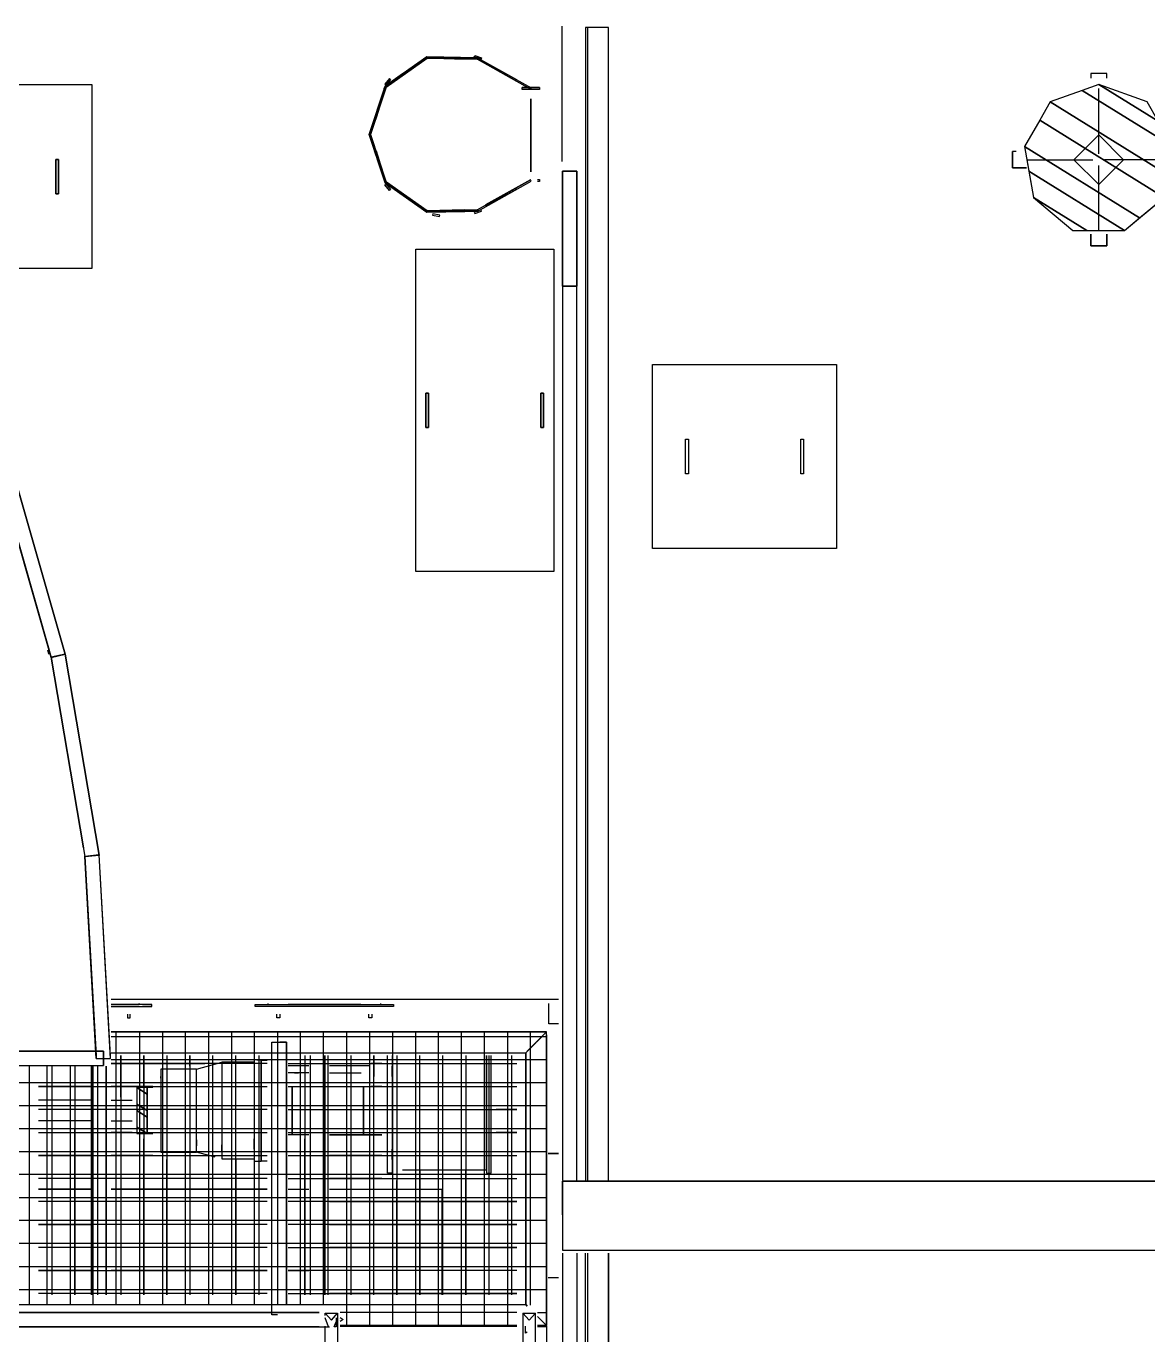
# Model space of a CAD drawing. Extents: x -57244 to 324435, y 15553 to 159369.
# Drawn here: x 73125 to 77999, y 43156 to 48844 of the extents above; entities that cross this region are included whole.
import ezdxf

# ---------------------------------------------------------------- set-up
doc = ezdxf.new("R2010")
doc.units = 0
doc.header["$LTSCALE"] = 2000
doc.header["$MEASUREMENT"] = 0
doc.layers.add('BASE', color=253, linetype='CONTINUOUS')

msp = doc.modelspace()

# ---------------------------------------------------------------- linework, layer by layer
at = {"layer": 'BASE', "linetype": 'Continuous'}
for p, q in [((75452.1, 48844.1), (75452.1, 48256.5)), ((75656.1, 48839), (75556.1, 48839)), ((75086.8, 48705.9), (74986.1, 48708.2)), ((75257.3, 48610.9), (75087.3, 48705.7)), ((74703.3, 48616.2), (74683.2, 48592.3)), ((74708.1, 48612.2), (74688, 48588.2)), ((75356.1, 48577.9), (75281.1, 48577.9)), ((77996.6, 48514.6), (77786.1, 48591.2)), ((75318.6, 48527.7), (75318.6, 48211.3)), ((75318.6, 48527.7), (75318.6, 48211.3)), ((75318.6, 48211.3), (75318.6, 48527.7)), ((75318.6, 48211.3), (75318.6, 48527.7)), ((75318.6, 48211.3), (75318.6, 48527.7)), ((75318.6, 48211.3), (75318.6, 48527.7)), ((75318.6, 48211.3), (75318.6, 48527.7)), ((75318.6, 48527.7), (75318.6, 48211.3)), ((77786.1, 48288.7), (77786.1, 48573.2)), ((74636.6, 48437.3), (74651.5, 48482.5)), ((74636.6, 48437.3), (74651.5, 48482.5)), ((74651.5, 48482.5), (74636.6, 48437.3)), ((74636.6, 48437.3), (74651.5, 48482.5)), ((74657.8, 48482.5), (74642.8, 48437.3)), ((74642.8, 48437.3), (74657.8, 48482.5)), ((74654, 48256.5), (74639, 48301.7)), ((74645.3, 48301.7), (74660.2, 48256.5)), ((74660.2, 48256.5), (74645.3, 48301.7)), ((77476.6, 48263.7), (77761.1, 48263.7)), ((77786.1, 47954.2), (77786.1, 48238.7)), ((78095.6, 48263.7), (77811.1, 48263.7)), ((75084.3, 48046.2), (75317.1, 48176)), ((75356.1, 48177.9), (75356.1, 48168.6)), ((74689.8, 48166.8), (74867.4, 48041.4)), ((74708.1, 48134.3), (74703.3, 48130.3)), ((75257.3, 48142.7), (75121.7, 48067.1)), ((75257.3, 48142.7), (75121.7, 48067.1)), ((75257.3, 48135.5), (75121.7, 48059.9)), ((75257.3, 48135.5), (75121.7, 48059.9)), ((77898.1, 47956), (78069.7, 48100)), ((75455.8, 47713.7), (75518.3, 47713.7)), ((75455.8, 47713.7), (75455.8, 43827.3)), ((75518.3, 47713.7), (75483.3, 47713.7)), ((73233.7, 46100.8), (72991.4, 46945.7)), ((73294.6, 46114.7), (73050.4, 46966.2)), ((73233.6, 46101.2), (73380.1, 45234.6)), ((73233.6, 46101), (73233.7, 46100.8)), ((73442.2, 45241.6), (73294.5, 46115.1)), ((73294.6, 46114.9), (73294.5, 46115.1)), ((73429.1, 44357.5), (73380.1, 45235)), ((73380.1, 45234.8), (73380.1, 45234.6)), ((73491.6, 44357.5), (73442.2, 45242)), ((73442.2, 45242), (73442.2, 45241.7)), ((75438.1, 44613.7), (73494.7, 44613.7)), ((75438.1, 44613.7), (73494.7, 44613.7)), ((73670.6, 44592.7), (73630.3, 44592.7)), ((74120.6, 44592.7), (74172.6, 44592.7)), ((74579.4, 44592.7), (74263, 44592.7)), ((74669.8, 44592.7), (74720.6, 44592.7)), ((73670.6, 44583.7), (73630.3, 44583.7)), ((73494.7, 44473.2), (75386.6, 44473.2)), ((75386.6, 44473.2), (73494.7, 44473.2)), ((73494.7, 44452.8), (75386.6, 44452.8)), ((73516.7, 43285), (73516.7, 44473.2)), ((73616.7, 44473.2), (73616.7, 43285)), ((73716.7, 44473.2), (73716.7, 43285)), ((73816.7, 43285), (73816.7, 44473.2)), ((73916.7, 44473.2), (73916.7, 43285)), ((74016.7, 44473.2), (74016.7, 43285)), ((74116.7, 43285), (74116.7, 44473.2)), ((74192.4, 43242.7), (74192.4, 44427.7)), ((74216.7, 44473.2), (74216.7, 43285)), ((74226.6, 44427.7), (74256.4, 44427.7)), ((74256.4, 43285), (74256.4, 44427.7)), ((74316.7, 43285), (74316.7, 44473.2)), ((74416.7, 43285), (74416.7, 44473.2)), ((74516.7, 44473.2), (74516.7, 43192.7)), ((74616.7, 44473.2), (74616.7, 43192.7)), ((74716.7, 44473.2), (74716.7, 43192.7)), ((74816.7, 44473.2), (74816.7, 43192.7)), ((74916.7, 43192.7), (74916.7, 44473.2)), ((75016.7, 43192.7), (75016.7, 44473.2)), ((75116.7, 43192.7), (75116.7, 44473.2)), ((75216.7, 44473.2), (75216.7, 43192.7)), ((75295.6, 44382.2), (75386.6, 44473.2)), ((75295.6, 44382.2), (75373.4, 44460.1)), ((75338.4, 44425.1), (75302.5, 44389.2)), ((75338.4, 44425.1), (75302.5, 44389.2)), ((75338.4, 44425.1), (75302.5, 44389.2)), ((75302.5, 44389.2), (75338.4, 44425.1)), ((75316.7, 43285), (75316.7, 44473.2)), ((75386.6, 44473.2), (75343.7, 44430.4)), ((75386.6, 43192.7), (75386.6, 44473.2)), ((75386.6, 43197.2), (75386.6, 44460.1)), ((75386.6, 44460.1), (75386.6, 43197.2)), ((73494.7, 44382.2), (74172.6, 44382.2)), ((73494.7, 44382.2), (74172.6, 44382.2)), ((73536.2, 44188.9), (73536.2, 44369.7)), ((73536.2, 44369.7), (73536.2, 43330.2)), ((73636.2, 44234.1), (73636.2, 44369.7)), ((73636.2, 44369.7), (73636.2, 43330.2)), ((73736.2, 44369.7), (73736.2, 44324.5)), ((73736.2, 44369.7), (73736.2, 43330.2)), ((73836.2, 44324.5), (73836.2, 44369.7)), ((73836.2, 44369.7), (73836.2, 43330.2)), ((73936.2, 43330.2), (73936.2, 44369.7)), ((74036.2, 43330.2), (74036.2, 44369.7)), ((74136.2, 44369.7), (74136.2, 43330.2)), ((74217.8, 44382.2), (75257.3, 44382.2)), ((74217.8, 44382.2), (75257.3, 44382.2)), ((74336.2, 44369.7), (74336.2, 43330.2)), ((74359.1, 44369.7), (74359.1, 43330.2)), ((74423.1, 43330.2), (74423.1, 44369.7)), ((74423.1, 43330.2), (74423.1, 44369.7)), ((74423.1, 44369.7), (74423.1, 43330.2)), ((74436.2, 44369.7), (74436.2, 43330.2)), ((74536.2, 44369.7), (74536.2, 43330.2)), ((74636.2, 44369.7), (74636.2, 44279.3)), ((74636.2, 43330.2), (74636.2, 44369.7)), ((74736.2, 44369.7), (74736.2, 43330.2)), ((74836.2, 43330.2), (74836.2, 44369.7)), ((74936.2, 43330.2), (74936.2, 44369.7)), ((75036.2, 44369.7), (75036.2, 43330.2)), ((75136.2, 44369.7), (75136.2, 43330.2)), ((75236.2, 43330.2), (75236.2, 44369.7)), ((75236.2, 43330.2), (75236.2, 44369.7)), ((75295.6, 44382.2), (75295.6, 43288.2)), ((73139.7, 43285), (73139.7, 44324.5)), ((73139.7, 43285), (73139.7, 44324.5)), ((73216.7, 43285), (73216.7, 44324.5)), ((73236.2, 44324.5), (73236.2, 44188.9)), ((73236.2, 44324.5), (73236.2, 43330.2)), ((73316.7, 44324.5), (73316.7, 43285)), ((73336.2, 44324.5), (73336.2, 44188.9)), ((73336.2, 44324.5), (73336.2, 43330.2)), ((73409.1, 44324.5), (73409.1, 43330.2)), ((73409.1, 43330.2), (73409.1, 44324.5)), ((73409.1, 43330.2), (73409.1, 44324.5)), ((73409.1, 44324.5), (73409.1, 43330.2)), ((73416.7, 43285), (73416.7, 44324.5)), ((73436.2, 43330.2), (73436.2, 44324.5)), ((73473.1, 43330.2), (73473.1, 44324.5)), ((73473.1, 44324.5), (73473.1, 43330.2)), ((73473.1, 43330.2), (73473.1, 44324.5)), ((73494.7, 44352.8), (75386.6, 44352.8)), ((73494.7, 44335.4), (73901.4, 44335.4)), ((74172.6, 44335.4), (73494.7, 44335.4)), ((73865.5, 44258), (73865.5, 44310.7)), ((73975.5, 44340.7), (73975.5, 44279.2)), ((74145.5, 44306.6), (74145.5, 44350.1)), ((74145.5, 44350.1), (74172.6, 44350.1)), ((74263, 44335.4), (75257.3, 44335.4)), ((74669.8, 44335.4), (74624.6, 44335.4)), ((75166.9, 44335.4), (75257.3, 44335.4)), ((72138.8, 44252.8), (75386.6, 44252.8)), ((73710.5, 44271.5), (73710.5, 44279.3)), ((74290.9, 44295.7), (74308.2, 44295.7)), ((74579.4, 44295.7), (74580.2, 44295.7)), ((73404.3, 44235.4), (73178.3, 44235.4)), ((73178.3, 44235.4), (74172.6, 44235.4)), ((73675.5, 44235.4), (73494.7, 44235.4)), ((74263, 44235.4), (75257.3, 44235.4)), ((74443.8, 44235.7), (74489, 44235.7)), ((74669.8, 44235.7), (74624.6, 44235.7)), ((75166.9, 44235.4), (75257.3, 44235.4)), ((72093.6, 44152.8), (75386.6, 44152.8)), ((73404.3, 44175.7), (73178.3, 44175.7)), ((73494.7, 44175.7), (73585.1, 44175.7)), ((74172.6, 44135.4), (73178.3, 44135.4)), ((73404.3, 44085.7), (73178.3, 44085.7)), ((73494.7, 44085.7), (73585.1, 44085.7)), ((74263, 44135.4), (75257.3, 44135.4)), ((75257.3, 44135.4), (75166.9, 44135.4)), ((72093.6, 44052.8), (75386.6, 44052.8)), ((73178.3, 44035.4), (73404.3, 44035.4)), ((73178.3, 44035.4), (74172.6, 44035.4)), ((73236.2, 44053.3), (73236.2, 43330.2)), ((73336.2, 43330.2), (73336.2, 44053.3)), ((73585.1, 44035.4), (73494.7, 44035.4)), ((73536.2, 44053.3), (73536.2, 43330.2)), ((74263, 44035.4), (75257.3, 44035.4)), ((74353.4, 44025.7), (74263, 44025.7)), ((74443.8, 44025.7), (74669.8, 44025.7)), ((75257.3, 44035.4), (75166.9, 44035.4)), ((73636.2, 43330.2), (73636.2, 44008.1)), ((73865.5, 44003.5), (73865.5, 43977.1)), ((73975.5, 43951.5), (73975.5, 43982.2)), ((74336.2, 43330.2), (74336.2, 44008.1)), ((74536.2, 44008.1), (74536.2, 43330.2)), ((74636.2, 43330.2), (74636.2, 44008.1)), ((72093.6, 43952.8), (75386.6, 43952.8)), ((73404.3, 43935.4), (73178.3, 43935.4)), ((73178.3, 43935.4), (74172.6, 43935.4)), ((73675.5, 43935.4), (73494.7, 43935.4)), ((73736.2, 43330.2), (73736.2, 43917.7)), ((73836.2, 43917.7), (73836.2, 43330.2)), ((73936.2, 43330.2), (73936.2, 43917.7)), ((74036.2, 43917.7), (74036.2, 43330.2)), ((74172.6, 43911.4), (74145.5, 43911.4)), ((74263, 43935.4), (74353.4, 43935.4)), ((74263, 43935.4), (75257.3, 43935.4)), ((74669.8, 43935.4), (74443.8, 43935.4)), ((75166.9, 43935.4), (75257.3, 43935.4)), ((75392.9, 43943.7), (75438.1, 43943.7)), ((75438.1, 43943.7), (75392.9, 43943.7)), ((74136.2, 43872.5), (74136.2, 43330.2)), ((74715.5, 43872.5), (74715.5, 43858.2)), ((74836.2, 43872.5), (74836.2, 43330.2)), ((74936.2, 43330.2), (74936.2, 43872.5)), ((75036.2, 43330.2), (75036.2, 43872.5)), ((75136.2, 43872.5), (75136.2, 43330.2)), ((75386.6, 43852.8), (72093.6, 43852.8)), ((73404.3, 43835.4), (73178.3, 43835.4)), ((74172.6, 43835.4), (73178.3, 43835.4)), ((74172.6, 43835.4), (73494.7, 43835.4)), ((74263, 43835.4), (74353.4, 43835.4)), ((74263, 43835.4), (75257.3, 43835.4)), ((74669.8, 43835.4), (74443.8, 43835.4)), ((74736.2, 43330.2), (74736.2, 43827.3)), ((74760.2, 43835.4), (75257.3, 43835.4)), ((75456.1, 43823.7), (82976.1, 43823.7)), ((75456.1, 43678.5), (75456.1, 43823.7)), ((72093.6, 43752.8), (75386.6, 43752.8)), ((73404.3, 43788.7), (73178.3, 43788.7)), ((73178.3, 43788.7), (73404.3, 43788.7)), ((74172.6, 43788.7), (73494.7, 43788.7)), ((73494.7, 43788.7), (74172.6, 43788.7)), ((74263, 43788.7), (74353.4, 43788.7)), ((74263, 43788.7), (74353.4, 43788.7)), ((73404.3, 43735.4), (73178.3, 43735.4)), ((74172.6, 43735.4), (73178.3, 43735.4)), ((74172.6, 43735.4), (73494.7, 43735.4)), ((74353.4, 43735.4), (74263, 43735.4)), ((75257.3, 43735.4), (74263, 43735.4)), ((74443.8, 43735.4), (75257.3, 43735.4)), ((75386.6, 43652.8), (72048.4, 43652.8)), ((73178.3, 43635.4), (73404.3, 43635.4)), ((74172.6, 43635.4), (73178.3, 43635.4)), ((74172.6, 43635.4), (73494.7, 43635.4)), ((74353.4, 43635.4), (74263, 43635.4)), ((75257.3, 43635.4), (74263, 43635.4)), ((74443.8, 43635.4), (75257.3, 43635.4)), ((75456.1, 43669), (75456.1, 43523.7)), ((75386.6, 43552.8), (72048.4, 43552.8)), ((73404.3, 43535.4), (73178.3, 43535.4)), ((74172.6, 43535.4), (73178.3, 43535.4)), ((74172.6, 43535.4), (73494.7, 43535.4)), ((74263, 43535.4), (74353.4, 43535.4)), ((74263, 43535.4), (75257.3, 43535.4)), ((75257.3, 43535.4), (74443.8, 43535.4)), ((75456.1, 43523.7), (82976.1, 43523.7)), ((75455.8, 43511), (75455.8, 39985.7)), ((75455.8, 43511), (75455.8, 39985.7)), ((75518.3, 43511), (75518.3, 39985.7)), ((75556.1, 39985.7), (75556.1, 43511)), ((75566.1, 39985.7), (75566.1, 43511)), ((75656.1, 39985.7), (75656.1, 43511)), ((75656.1, 43511), (75656.1, 39985.7)), ((72048.4, 43452.8), (75386.6, 43452.8)), ((73404.3, 43435.4), (73178.3, 43435.4)), ((73178.3, 43435.4), (74172.6, 43435.4)), ((74172.6, 43435.4), (73494.7, 43435.4)), ((74263, 43435.4), (74353.4, 43435.4)), ((75257.3, 43435.4), (74263, 43435.4)), ((75257.3, 43435.4), (74443.8, 43435.4)), ((75438.1, 43403.7), (75392.9, 43403.7)), ((72048.4, 43352.8), (75386.6, 43352.8)), ((73133.1, 43288.2), (75295.6, 43288.2)), ((73404.3, 43335.4), (73178.3, 43335.4)), ((74172.6, 43335.4), (73178.3, 43335.4)), ((74172.6, 43335.4), (73494.7, 43335.4)), ((74263, 43335.4), (74353.4, 43335.4)), ((74263, 43335.4), (75257.3, 43335.4)), ((75257.3, 43335.4), (74443.8, 43335.4)), ((75295.6, 43288.2), (75302.5, 43281.3)), ((75295.6, 43288.2), (75302.5, 43281.3)), ((75302.5, 43281.3), (75295.6, 43288.2)), ((71958, 43254), (74398.6, 43254)), ((74217.8, 43242.7), (74192.4, 43242.7)), ((74424, 43250.3), (74478.1, 43250.3)), ((74471.8, 43230.3), (74471.8, 43191.5)), ((75257.3, 43252.8), (74489, 43252.8)), ((75347.7, 43252.8), (75386.6, 43252.8)), ((75386.6, 43197.2), (75347.7, 43236.1)), ((75347.7, 43236.1), (75386.6, 43197.2)), ((75347.7, 43236.1), (75386.6, 43197.2)), ((75386.6, 43197.2), (75347.7, 43236.1)), ((74398.6, 43191.5), (71921.1, 43191.5)), ((74489, 43197.2), (75257.3, 43197.2)), ((75257.3, 43197.2), (74489, 43197.2)), ((74489, 43197.2), (75257.3, 43197.2)), ((75257.3, 43192.7), (74489, 43192.7)), ((75347.7, 43192.7), (75386.6, 43192.7)), ((75386.6, 43194.6), (75386.6, 39940.5)), ((75386.6, 43194.6), (75386.6, 39940.5)), ((75386.6, 43194.6), (75386.6, 39940.5)), ((75386.6, 43194.6), (75386.6, 42567.7))]:
    msp.add_line(p, q, dxfattribs=at)
for points in [[(75566.1, 43827.3), (75566.1, 48839), (75556.1, 48839), (75556.1, 43827.3)], [(75656.1, 43827.3), (75656.1, 48839), (75566.1, 48839)], [(74684.8, 48163.1), (74615.5, 48373.2), (74684.8, 48583.4), (74865.6, 48711), (75086.8, 48705.9)], [(74621.7, 48373.2), (74689.8, 48579.7), (74867.4, 48705)], [(75086.8, 48705.9), (74865.6, 48711), (74684.8, 48583.4), (74865.6, 48711), (75086.8, 48705.9), (75084.7, 48700.1)], [(74986.1, 48708.2), (75086.8, 48705.9), (75084.7, 48700.1)], [(74986.1, 48708.2), (75086.8, 48705.9), (75084.7, 48700.1), (74986.1, 48702.3), (75084.7, 48700.1)], [(75101.6, 48700.7), (75072.1, 48711.2), (75074.2, 48717.1), (75103.7, 48706.6)], [(75257.3, 48603.8), (75084.3, 48700.3), (75087.3, 48705.7), (75087.3, 48705.7), (75257.3, 48610.9)], [(74760.2, 48636.6), (74684.8, 48583.4), (74681.3, 48572.9)], [(74760.2, 48636.6), (74684.8, 48583.4), (74681.3, 48572.9)], [(74681.3, 48572.9), (74684.8, 48583.4), (74760.2, 48636.6), (74684.8, 48583.4), (74681.3, 48572.9)], [(77821, 48618.1), (77821, 48638.2), (77751.1, 48638.2), (77751.1, 48618.1)], [(72609.6, 48030.6), (72609.6, 48590.2), (73409.6, 48590.2), (73409.6, 47790.2), (72726.4, 47790.2)], [(72609.6, 48030.6), (72609.6, 48590.2), (73409.6, 48590.2), (73409.6, 47790.2), (72726.4, 47790.2)], [(74687.6, 48572.9), (74689.8, 48579.7), (74687.6, 48572.9)], [(74760.2, 48629.3), (74689.8, 48579.7), (74760.2, 48629.3)], [(77426.7, 48298.7), (77411.6, 48298.7), (77411.6, 48228.7), (77471.9, 48228.7)], [(77471.9, 48228.7), (77411.6, 48228.7), (77411.6, 48298.7)], [(77463.5, 48320.6), (77502.4, 48100), (77674, 47956)], [(75087.3, 48040.7), (75087.3, 48040.7), (75320.1, 48170.5), (75317.1, 48176), (75317, 48176), (75121.7, 48067.1)], [(75347.7, 48177.9), (75356.1, 48177.9), (75356.1, 48168.6), (75347.7, 48168.6)], [(75518.3, 47713.7), (75518.3, 48213.7), (75455.8, 48213.7), (75455.8, 47714.2)], [(75031.3, 48039.2), (74865.6, 48035.5), (74684.8, 48163.1), (74683.8, 48166.1), (74684.8, 48163.1), (74865.6, 48035.5), (75031.3, 48039.2)], [(74865.6, 48035.5), (74684.8, 48163.1), (74683.8, 48166.1)], [(75031.3, 48045.2), (74867.4, 48041.4), (74690.7, 48166.1), (74867.4, 48041.4), (75031.3, 48045.2)], [(75031.3, 48045.2), (74867.4, 48041.4), (74690.7, 48166.1), (74867.4, 48041.4), (75031.3, 48045.2)], [(75086.8, 48040.5), (74865.6, 48035.5), (75086.8, 48040.5), (75084.7, 48046.4), (74867.4, 48041.4), (75084.7, 48046.4)], [(74922.7, 48022.8), (74891.9, 48028.2), (74890.8, 48022.1), (74921.6, 48016.6)], [(75074.2, 48029.4), (75103.7, 48039.9), (75101.6, 48045.8)], [(75084.3, 48046.2), (75084.3, 48046.2), (75087.3, 48040.7)], [(77821.1, 47940.2), (77821.1, 47889.2), (77751.1, 47889.2), (77751.1, 47940.2)], [(77751.1, 47940.2), (77751.1, 47889.2), (77821.1, 47889.2), (77821.1, 47940.2)], [(75518.3, 43827.3), (75518.3, 47713.7), (75455.8, 47713.7), (75455.8, 43827.3)], [(72991.4, 46945.7), (73224.6, 46132.3), (72991.4, 46945.7), (73050.4, 46966.2), (73294.6, 46114.7), (73268.7, 46108.8)], [(73233.6, 46101.2), (73373.5, 45273.6), (73233.6, 46101.2), (73294.5, 46115.1), (73442.2, 45241.6), (73404.3, 45237.4)], [(73490.9, 44369.7), (73442.2, 45242), (73380.1, 45235), (73428.4, 44369.7), (73380.1, 45235)], [(73615.6, 44595.7), (73615.6, 44592.7), (73494.7, 44592.7)], [(73494.7, 44592.7), (73615.6, 44592.7), (73615.6, 44595.7)], [(73494.7, 44583.7), (73670.6, 44583.7), (73670.6, 44592.7), (73494.7, 44592.7)], [(74175.6, 44595.7), (74175.6, 44592.7), (74665.6, 44592.7), (74665.6, 44595.7)], [(75438.1, 44507.7), (75396.1, 44507.7), (75396.1, 44595.7)], [(73564.6, 44550.5), (73564.6, 44533.7), (73576.6, 44533.7), (73576.6, 44550.5)], [(74226.6, 44550.5), (74226.6, 44533.7), (74214.6, 44533.7), (74214.6, 44550.5)], [(74626.6, 44550.5), (74626.6, 44533.7), (74614.6, 44533.7), (74614.6, 44550.5)], [(74626.6, 44533.7), (74614.6, 44533.7), (74614.6, 44550.5)], [(73494.7, 44473.2), (75386.6, 44473.2), (75343.7, 44430.4)], [(73494.7, 44382.2), (75295.6, 44382.2), (75386.6, 44473.2), (73494.7, 44473.2)], [(74217.8, 43242.7), (74192.4, 43242.7), (74192.4, 44427.7), (74256.4, 44427.7), (74256.4, 43285)], [(74256.4, 43285), (74256.4, 44427.7), (74226.6, 44427.7)], [(75347.7, 43236.1), (75386.6, 43197.2), (75386.6, 44473.2), (75295.6, 44382.2), (75295.6, 43288.2), (75302.5, 43281.3)], [(75347.7, 43236.1), (75386.6, 43197.2), (75386.6, 44460.1)], [(72093.6, 44389.2), (73460.4, 44389.2), (73460.4, 44326.7)], [(73427.4, 44389.2), (73427.4, 44389.2), (73460.4, 44389.2), (73460.4, 44357.5)], [(74715.5, 44369.7), (74715.5, 44323.4), (74715.5, 44130.7), (74715.5, 43938), (74715.5, 43858.2), (74695.5, 43858.2), (74695.5, 43938), (74695.5, 44130.7), (74695.5, 44323.4), (74695.5, 44369.7)], [(74695.5, 44279.3), (74695.5, 44323.4), (74695.5, 44369.7)], [(74760.2, 43873.2), (75125.5, 43873.2), (75125.5, 43948.7), (75125.5, 44130.7), (75125.5, 44312.8), (75125.5, 44369.7)], [(75125.5, 44369.7), (75125.5, 44323.4), (75125.5, 44130.7), (75125.5, 43938), (75125.5, 43858.2), (75145.5, 43858.2), (75145.5, 43938), (75145.5, 44130.7), (75145.5, 44323.4), (75145.5, 44369.7)], [(75302.5, 43281.3), (75295.6, 43288.2), (75295.6, 44382.2)], [(73865.5, 44310.7), (73710.5, 44310.7), (73710.5, 44258), (73710.5, 44130.7), (73710.5, 44003.5), (73710.5, 43950.7), (73865.5, 43950.7)], [(73946.6, 43928.6), (73865.5, 43950.7), (73865.5, 44003.5), (73865.5, 44130.7), (73865.5, 44258), (73865.5, 44310.7), (73975.5, 44340.7)], [(74115.5, 44340.7), (73975.5, 44340.7), (73975.5, 44279.2), (73975.5, 44130.7), (73975.5, 43982.2), (73975.5, 43920.7), (74115.5, 43920.7)], [(74115.5, 44324.5), (74115.5, 44306.6), (74115.5, 44130.7), (74115.5, 43954.8), (74115.5, 43911.4), (74145.5, 43911.4), (74145.5, 43954.8), (74145.5, 44130.7), (74145.5, 44306.6), (74145.5, 44350.1), (74127.4, 44350.1)], [(74353.4, 44325.7), (74290.9, 44325.7), (74263, 44325.7)], [(74615.9, 44324.5), (74615.9, 44325.7), (74580.2, 44325.7), (74443.8, 44325.7)], [(74715.5, 44279.3), (74715.5, 44323.4), (74715.5, 44324.5)], [(74715.5, 44279.3), (74715.5, 44312.8), (74715.5, 44324.5)], [(74353.4, 44295.7), (74304.7, 44295.7), (74263, 44295.7)], [(74443.8, 44295.7), (74566.4, 44295.7), (74579.4, 44295.7)], [(73650.5, 44230.6), (73650.5, 44130.7), (73650.5, 44030.9), (73650.5, 44130.7)], [(73675.5, 44230.6), (73650.5, 44230.6), (73650.5, 44130.7), (73650.5, 44030.9), (73675.5, 44030.9)], [(74263, 44235.7), (74280.5, 44235.7), (74280.5, 44025.7), (74263, 44025.7)], [(74353.4, 44025.7), (74280.5, 44025.7), (74280.5, 44235.7), (74353.4, 44235.7)], [(74443.8, 44235.7), (74590.5, 44235.7), (74590.5, 44025.7), (74443.8, 44025.7)], [(74669.8, 44025.7), (74590.5, 44025.7), (74590.5, 44235.7), (74669.8, 44235.7)], [(74715.5, 44143.7), (74715.5, 44130.7), (74715.5, 44098.5)], [(74715.5, 44143.7), (74715.5, 44130.7), (74715.5, 44098.5)], [(74145.5, 43911.4), (74145.5, 43954.8), (74145.5, 44130.7), (74145.5, 43954.8)], [(74115.5, 43962.9), (74115.5, 43982.2), (74115.5, 44008.1)], [(74695.5, 43858.2), (74695.5, 43938), (74695.5, 44008.1)], [(74715.5, 43962.9), (74715.5, 43938), (74715.5, 43917.7)], [(74715.5, 43917.7), (74715.5, 43948.7), (74715.5, 43962.9)], [(75456.1, 43823.7), (82976.1, 43823.7), (82976.1, 43678.5)], [(74443.8, 43788.7), (74931.1, 43788.7), (74931.1, 43330.2)], [(74443.8, 43788.7), (74931.1, 43788.7), (74931.1, 43330.2)], [(72048.4, 43288.2), (75295.6, 43288.2), (75302.5, 43281.3)], [(74398.6, 43254), (71921.1, 43254), (71921.1, 43191.5), (74443.8, 43191.5)], [(74424, 43239.8), (74424, 43250.3), (74451.1, 43220.1), (74478.1, 43250.3), (74478.1, 39650.3), (74451.1, 39620.1), (74424, 39650.3), (74424, 43194.6)], [(74424, 43191.5), (74438.4, 43191.5), (74424, 43230.3)], [(74489, 43230.9), (74503.1, 43222.7), (74489, 43214.6)], [(75284, 43250.3), (75284, 39650.3), (75311.1, 39620.1), (75338.1, 39650.3), (75338.1, 43250.3)], [(75347.7, 43236.1), (75386.6, 43197.2), (75347.7, 43197.2)], [(75302.5, 43167.3), (75295.4, 43163.2), (75295.4, 43194.6)]]:
    msp.add_lwpolyline(points, dxfattribs=at)
for points in [[(74689.8, 48579.7), (74867.4, 48705), (75084.7, 48700.1), (74867.4, 48705)], [(74986.1, 48702.3), (75084.7, 48700.1)], [(75103.7, 48706.6), (75101.6, 48700.7), (75072.1, 48711.2), (75074.2, 48717.1)], [(75087.3, 48705.7), (75320.1, 48575.9), (75317.1, 48570.5), (75084.3, 48700.3)], [(74615.5, 48373.2), (74684.8, 48583.4), (74615.5, 48373.2), (74684.8, 48163.1)], [(74621.7, 48373.2), (74689.8, 48579.7)], [(74688, 48588.2), (74708.1, 48612.2), (74703.3, 48616.2), (74683.2, 48592.3)], [(74687.6, 48572.9), (74689.8, 48579.7)], [(74689.8, 48579.7), (74760.2, 48629.3)], [(75281.1, 48568.5), (75281.1, 48577.9), (75356.1, 48577.9), (75356.1, 48568.5)], [(74642.8, 48437.3), (74657.8, 48482.5)], [(74689.8, 48166.8), (74621.7, 48373.2)], [(77893.7, 48263.7), (77786.1, 48156.1), (77678.4, 48263.7), (77786.1, 48371.4)], [(77786.1, 48156.1), (77893.7, 48263.7), (77786.1, 48371.4), (77678.4, 48263.7)], [(74654, 48256.5), (74639, 48301.7)], [(74660.2, 48256.5), (74645.3, 48301.7)], [(73265.6, 48265.2), (73265.6, 48115.2), (73253.6, 48115.2), (73253.6, 48265.2)], [(73265.6, 48115.2), (73265.6, 48265.2), (73253.6, 48265.2), (73253.6, 48115.2)], [(75455.8, 48213.7), (75518.3, 48213.7), (75518.3, 47713.7), (75455.8, 47713.7)], [(74683.2, 48154.2), (74688, 48158.2), (74708.1, 48134.3), (74703.3, 48130.3)], [(74865.6, 48035.5), (74684.8, 48163.1)], [(74684.8, 48163.1), (74865.6, 48035.5)], [(74867.4, 48041.4), (74689.8, 48166.8)], [(74921.6, 48016.6), (74922.7, 48022.8), (74891.9, 48028.2), (74890.8, 48022.1)], [(75101.6, 48045.8), (75072.1, 48035.3), (75074.2, 48029.4), (75103.7, 48039.9)], [(75417.6, 47874.2), (75417.6, 46474.2), (74817.6, 46474.2), (74817.6, 47874.2)], [(76646.7, 46573.7), (75846.7, 46573.7), (75846.7, 47373.7), (76646.7, 47373.7)], [(75846.7, 47373.7), (76646.7, 47373.7), (76646.7, 46573.7), (75846.7, 46573.7)], [(74873.6, 47249.2), (74873.6, 47099.2), (74861.6, 47099.2), (74861.6, 47249.2)], [(74873.6, 47099.2), (74873.6, 47249.2), (74861.6, 47249.2), (74861.6, 47099.2)], [(75373.6, 47249.2), (75373.6, 47099.2), (75361.6, 47099.2), (75361.6, 47249.2)], [(75373.6, 47099.2), (75373.6, 47249.2), (75361.6, 47249.2), (75361.6, 47099.2)], [(75990.7, 47048.7), (76002.7, 47048.7), (76002.7, 46898.7), (75990.7, 46898.7)], [(76490.7, 46898.7), (76490.7, 47048.7), (76502.7, 47048.7), (76502.7, 46898.7)], [(73294.6, 46114.7), (73050.4, 46966.2), (72991.4, 46945.7), (73233.7, 46100.8)], [(73219.6, 46132.3), (73223.5, 46114.1)], [(73442.2, 45241.6), (73294.5, 46115.1), (73233.6, 46101.2), (73380.1, 45234.6)], [(73491.6, 44357.5), (73442.2, 45242), (73380.1, 45235), (73429.1, 44357.5)], [(74120.6, 44583.7), (74120.6, 44592.7), (74720.6, 44592.7), (74720.6, 44583.7)], [(73460.4, 44326.7), (73460.4, 44389.2), (72060.4, 44389.2), (72060.4, 44326.7)], [(82976.1, 43823.7), (75456.1, 43823.7), (75456.1, 43523.7), (82976.1, 43523.7)], [(75338.1, 43250.3), (75311.1, 43220.1), (75284, 43250.3)], [(74463.7, 43191.5), (74471.8, 43213.4), (74471.8, 43191.5)]]:
    msp.add_lwpolyline(points, close=True, dxfattribs=at)
for p in [(73294.6, 46114.9), (73380.1, 45234.8), (73442.2, 45241.7)]:
    msp.add_point(p, dxfattribs=at)

# ---------------------------------------------------------------- meshes
mesh = msp.add_polyface(dxfattribs=at)
corners = [(77674, 47956), (77502.4, 48100), (77734.7, 47956), (77502.4, 48100), (77898.1, 47956), (77482.4, 48213.7), (77963.3, 48010.7), (77463.5, 48320.6), (78069.7, 48100), (77529.5, 48434.9), (78086.9, 48197.6), (77575.5, 48514.6), (78108.6, 48320.6), (77714.3, 48565.1), (78045, 48430.7), (77786.1, 48591.2), (77996.6, 48514.6)]
mesh.append_faces([[corners[k] for k in face] for face in [(0, 0, 2, 1), (3, 2, 4, 5), (5, 4, 6, 7), (7, 6, 8, 9), (9, 8, 10, 11), (11, 10, 12, 13), (13, 12, 14, 15), (15, 14, 16, 16)]], dxfattribs={"vtx0": -1, "vtx2": -1})
mesh = msp.add_polyface(dxfattribs=at)
corners = [(74145.5, 43911.4), (74145.5, 43954.8), (74145.5, 43954.8), (74145.5, 44033.1), (74145.5, 44033.1), (74145.5, 44130.7), (74145.5, 44130.7), (74145.5, 44228.4), (74145.5, 44228.4), (74145.5, 44306.6), (74145.5, 44306.6), (74145.5, 44306.6), (74145.5, 44350.1)]
mesh.append_faces([[corners[k] for k in face] for face in [(0, 0, 2, 1), (1, 2, 4, 3), (3, 4, 6, 5), (5, 6, 8, 7), (7, 8, 10, 9), (11, 10, 12, 12)]], dxfattribs={"vtx0": -1, "vtx2": -1})
mesh = msp.add_polyface(dxfattribs=at)
corners = [(73605.5, 44030.9), (73650.5, 44030.9), (73605.5, 44058.8), (73650.5, 44102.8), (73605.5, 44130.7), (73650.5, 44130.7), (73605.5, 44158.6), (73605.5, 44230.6), (73650.5, 44202.7), (73605.5, 44230.6), (73650.5, 44230.6)]
mesh.append_faces([[corners[k] for k in face] for face in [(0, 0, 1, 2), (2, 1, 3, 4), (4, 3, 5, 6), (6, 5, 8, 9), (7, 8, 10, 10)]], dxfattribs={"vtx0": -1, "vtx2": -1})

doc.saveas('drawing.dxf')
